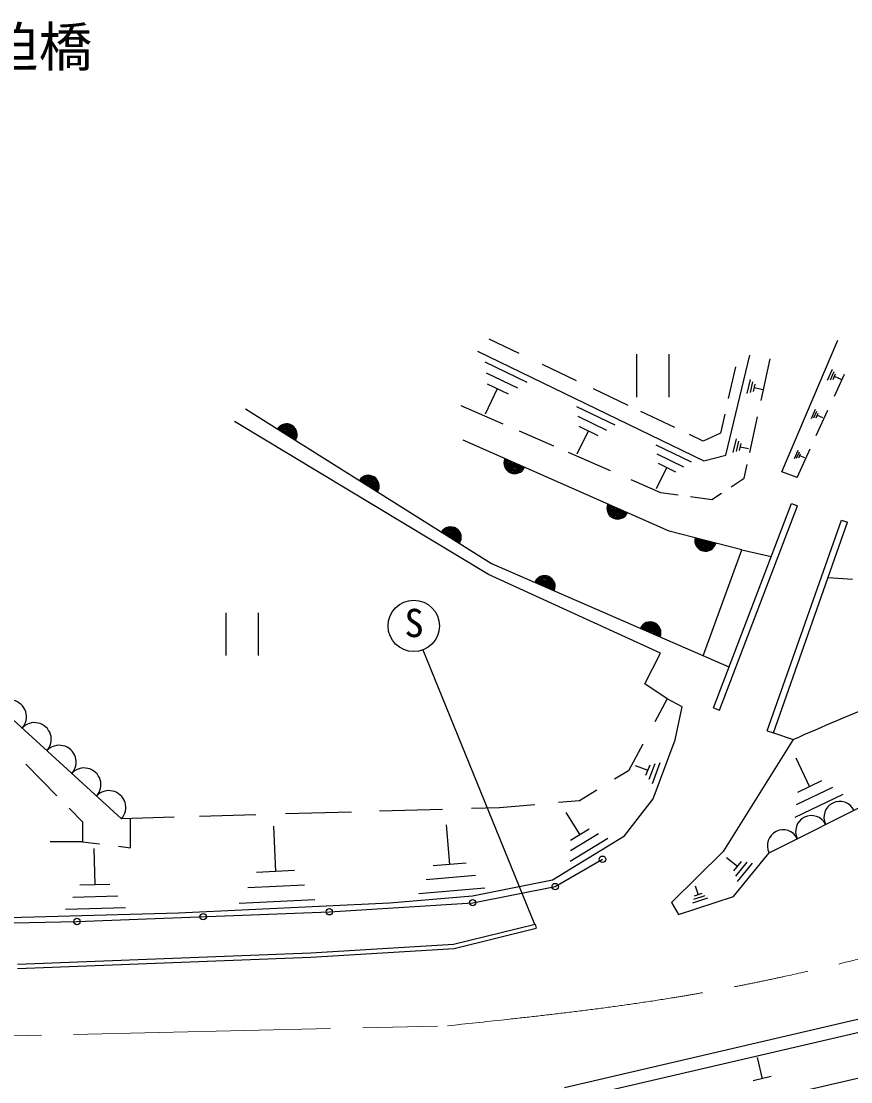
# Model space of a CAD drawing. Units: millimetres, scale not verified. Extents: x 40000 to 680000, y 20000 to 380000.
# Drawn here: x 401113 to 439846, y 272232 to 321758 of the extents above; entities that cross this region are included whole.
import ezdxf
from ezdxf.enums import TextEntityAlignment as Align

# ---------------------------------------------------------------- set-up
doc = ezdxf.new("R2010")
doc.units = ezdxf.units.MM
doc.header["$LTSCALE"] = 1000
doc.linetypes.add('CHAIN', pattern=[18.5, 12, -1.5, 3.5, -1.5])
for name, color, linetype, lineweight in [('M-BGD', 7, 'Continuous', 25), ('M-BMK', 2, 'CHAIN', 13), ('M-STR-STRC', 7, 'Continuous', 25)]:
    doc.layers.add(name, color=color, linetype=linetype, lineweight=lineweight)
doc.layers.add('M-STR-STR1', color=1, linetype='Continuous')
doc.styles.add('ＭＳ ゴシック', font='')
doc.styles.get('ＭＳ ゴシック').set_extended_font_data('MS Gothic')

msp = doc.modelspace()

# ---------------------------------------------------------------- linework, layer by layer
at = {"layer": 'M-BGD'}
for p, q in [((424363, 306240), (422966, 306905)), ((436634, 300720), (439238, 306869)), ((422413, 306352), (432988, 301231)), ((429847, 306204), (429847, 304204)), ((431347, 306204), (431347, 304204)), ((434019, 301489), (435125, 306168)), ((422756, 305852), (424716, 304902)), ((427037, 304967), (425454, 305721)), ((434462, 305615), (434126, 304133)), ((435661, 304052), (436083, 305984)), ((422816, 305342), (424286, 304632)), ((438766, 304992), (438986, 305512)), ((438896, 305012), (439066, 305402)), ((439026, 305032), (439136, 305292)), ((439081, 304254), (439552, 305283)), ((439396, 305032), (439086, 305162)), ((422786, 303422), (423356, 304602)), ((422866, 304832), (423846, 304362)), ((429457, 303815), (427826, 304591)), ((435006, 304372), (435166, 305022)), ((435156, 304422), (435276, 304912)), ((435306, 304472), (435386, 304802)), ((435736, 304542), (435346, 304642)), ((411581, 303663), (423077, 296441)), ((421640, 303810), (423605, 302956)), ((427046, 303772), (428826, 302912)), ((438016, 303212), (438196, 303642)), ((438235, 302405), (438782, 303600)), ((427096, 303312), (428436, 302662)), ((431633, 302780), (430042, 303537)), ((433963, 303409), (433762, 302520)), ((435128, 301615), (435493, 303285)), ((438126, 303232), (438266, 303552)), ((438236, 303242), (438326, 303462)), ((438536, 303242), (438286, 303352)), ((422929, 295925), (411065, 303073)), ((424364, 302626), (425962, 301930)), ((427076, 301562), (427596, 302632)), ((427146, 302842), (428036, 302412)), ((431367, 297952), (421750, 302189)), ((432951, 302152), (432319, 302453)), ((433762, 302520), (432951, 302152)), ((434356, 301612), (434506, 302252)), ((434506, 301662), (434616, 302142)), ((426658, 301628), (428604, 300782)), ((430746, 301982), (432396, 301182)), ((434646, 301712), (434726, 302032)), ((435066, 301782), (434686, 301872)), ((437216, 301332), (437386, 301722)), ((437316, 301352), (437446, 301642)), ((437339, 300446), (437955, 301793)), ((430796, 301552), (432036, 300952)), ((430846, 301122), (431666, 300722)), ((432988, 301231), (434019, 301489)), ((437416, 301362), (437506, 301562)), ((437696, 301362), (437466, 301462)), ((430776, 299932), (431256, 300922)), ((434867, 300420), (435006, 301059)), ((437339, 300446), (436634, 300720)), ((429571, 300362), (430961, 299757)), ((434256, 300018), (434867, 300420)), ((430961, 299757), (431788, 299643)), ((433356, 299425), (433812, 299725)), ((432370, 299562), (433356, 299425)), ((433430, 289699), (437078, 299241)), ((437078, 299241), (437358, 299134)), ((433710, 289591), (437358, 299134)), ((435947, 288619), (439411, 298457)), ((436230, 288520), (439693, 298357)), ((439411, 298457), (439693, 298357)), ((434756, 297067), (431367, 297952)), ((432951, 292130), (434756, 297067)), ((434756, 297067), (436129, 296759)), ((423077, 296441), (434158, 291603)), ((430967, 292253), (422929, 295925)), ((438789, 295787), (439928, 295706)), ((410673, 294133), (410673, 292133)), ((412173, 294133), (412173, 292133)), ((430231, 290812), (430967, 292253)), ((405791, 284514), (398835, 290863)), ((431280, 290116), (430231, 290812)), ((431280, 290116), (430696, 289038)), ((431980, 289743), (431280, 290116)), ((431654, 288202), (431980, 289743)), ((433430, 289699), (433710, 289591)), ((435947, 288619), (436230, 288520)), ((436230, 288520), (437157, 288217)), ((430135, 288002), (429460, 286755)), ((430627, 285448), (431654, 288202)), ((437157, 288217), (433888, 282987)), ((437286, 287363), (437926, 286013)), ((401326, 287066), (402780, 285586)), ((429460, 286755), (428807, 286356)), ((429776, 287002), (430366, 286782)), ((430456, 287022), (430266, 286542)), ((430696, 287072), (430416, 286352)), ((430936, 287122), (430566, 286152)), ((436028, 282928), (443960, 286909)), ((438486, 286283), (437356, 285743)), ((427990, 285855), (427172, 285354)), ((438986, 285973), (437296, 285163)), ((427172, 285354), (426196, 285269)), ((429273, 283721), (430627, 285448)), ((439476, 285653), (437226, 284573)), ((403351, 285004), (403970, 284374)), ((416535, 284827), (413458, 284737)), ((420783, 284950), (417845, 284865)), ((423437, 285028), (422143, 284990)), ((425087, 285172), (423437, 285028)), ((426546, 284812), (427196, 283762)), ((403970, 284374), (403970, 283440)), ((408260, 284586), (405791, 284514)), ((406211, 283160), (406208, 284526)), ((412075, 284697), (409444, 284620)), ((412886, 284172), (412986, 282052)), ((420956, 284232), (421116, 282382)), ((427626, 284032), (426756, 283492)), ((428066, 283812), (426756, 283012)), ((403970, 283440), (402467, 283440)), ((403970, 283440), (404766, 283341)), ((425912, 281666), (429273, 283721)), ((428496, 283592), (426746, 282522)), ((404506, 283122), (404556, 281432)), ((405662, 283229), (406211, 283160)), ((433888, 282987), (431482, 280611)), ((434364, 280878), (436028, 282928)), ((421886, 282442), (420346, 282312)), ((426046, 281347), (428253, 282623)), ((434036, 282712), (434556, 282302)), ((434726, 282512), (434376, 282082)), ((434986, 282482), (434466, 281832)), ((435246, 282442), (434546, 281582)), ((413866, 282092), (412106, 282012)), ((422326, 281862), (420016, 281662)), ((405256, 281452), (403856, 281412)), ((414346, 281412), (411696, 281292)), ((422177, 280920), (425912, 281666)), ((422193, 280596), (426046, 281347)), ((432576, 281382), (432716, 280962)), ((405626, 280902), (403516, 280842)), ((418302, 280593), (422177, 280920)), ((422766, 281272), (419676, 281012)), ((431809, 280046), (434364, 280878)), ((433026, 280912), (432496, 280742)), ((432886, 281022), (432536, 280902)), ((405986, 280352), (403176, 280272)), ((408452, 280126), (418302, 280593)), ((414816, 280722), (411286, 280562)), ((415501, 280172), (422193, 280596)), ((431482, 280611), (431809, 280046)), ((433156, 280802), (432456, 280572)), ((393560, 279706), (408452, 280126)), ((403716, 279715), (415501, 280172)), ((374465, 279127), (403716, 279715)), ((421300, 278660), (425104, 279596)), ((421331, 278461), (425152, 279402)), ((425104, 279596), (425152, 279402)), ((414629, 278250), (421300, 278660)), ((414639, 278051), (421331, 278461)), ((400936, 277724), (414629, 278250)), ((400941, 277524), (414639, 278051)), ((426474, 271972), (441927, 275567)), ((426573, 271379), (442077, 274986)), ((444505, 273399), (426768, 269287)), ((435476, 273372), (435716, 272372)), ((436126, 272472), (435296, 272272))]:
    msp.add_line(p, q, dxfattribs=at)
for centre in [(428253, 282623), (426046, 281347), (415501, 280172), (422193, 280596), (403716, 279715), (409608, 279943)]:
    msp.add_circle(centre, 150, dxfattribs=at)
for centre, radius, start, end in [((413497, 302459), 500, 327.8628, 147.8628), ((413497, 302459), 500, 327.8628, 147.8628), ((413497, 302459), 450, 327.8628, 147.8628), ((413497, 302459), 400, 327.8628, 147.8628), ((413497, 302459), 350, 327.8628, 147.8628), ((413497, 302459), 300, 327.8628, 147.8628), ((413497, 302459), 250, 327.8628, 147.8628), ((413497, 302459), 200, 327.8628, 147.8628), ((413497, 302459), 150, 327.8628, 147.8628), ((413497, 302459), 100, 327.8628, 147.8628), ((413497, 302459), 50, 327.8628, 147.8628), ((424154, 301130), 500, 156.2211, 336.2211), ((424154, 301130), 500, 156.2211, 336.2211), ((424154, 301130), 450, 156.2211, 336.2211), ((424154, 301130), 400, 156.2211, 336.2211), ((424154, 301130), 350, 156.2211, 336.2211), ((424154, 301130), 300, 156.2211, 336.2211), ((424154, 301130), 250, 156.2211, 336.2211), ((424154, 301130), 200, 156.2211, 336.2211), ((424154, 301130), 150, 156.2211, 336.2211), ((424154, 301130), 100, 156.2211, 336.2211), ((424154, 301130), 50, 156.2211, 336.2211), ((417329, 300052), 500, 327.8628, 147.8628), ((417329, 300052), 500, 327.8628, 147.8628), ((417329, 300052), 450, 327.8628, 147.8628), ((417329, 300052), 400, 327.8628, 147.8628), ((417329, 300052), 350, 327.8628, 147.8628), ((417329, 300052), 300, 327.8628, 147.8628), ((417329, 300052), 250, 327.8628, 147.8628), ((417329, 300052), 200, 327.8628, 147.8628), ((417329, 300052), 150, 327.8628, 147.8628), ((417329, 300052), 100, 327.8628, 147.8628), ((417329, 300052), 50, 327.8628, 147.8628), ((428963, 299011), 500, 156.2211, 336.2211), ((428963, 299011), 500, 156.2211, 336.2211), ((428963, 299011), 450, 156.2211, 336.2211), ((428963, 299011), 400, 156.2211, 336.2211), ((428963, 299011), 350, 156.2211, 336.2211), ((428963, 299011), 300, 156.2211, 336.2211), ((428963, 299011), 250, 156.2211, 336.2211), ((428963, 299011), 200, 156.2211, 336.2211), ((428963, 299011), 150, 156.2211, 336.2211), ((428963, 299011), 100, 156.2211, 336.2211), ((428963, 299011), 50, 156.2211, 336.2211), ((421161, 297645), 500, 327.8628, 147.8628), ((421161, 297645), 500, 327.8628, 147.8628), ((421161, 297645), 450, 327.8628, 147.8628), ((421161, 297645), 400, 327.8628, 147.8628), ((421161, 297645), 350, 327.8628, 147.8628), ((421161, 297645), 300, 327.8628, 147.8628), ((421161, 297645), 250, 327.8628, 147.8628), ((421161, 297645), 200, 327.8628, 147.8628), ((421161, 297645), 150, 327.8628, 147.8628), ((421161, 297645), 100, 327.8628, 147.8628), ((421161, 297645), 50, 327.8628, 147.8628), ((433061, 297510), 500, 165.3791, 345.3791), ((433061, 297510), 500, 165.3791, 345.3791), ((433061, 297510), 450, 165.3791, 345.3791), ((433061, 297510), 400, 165.3791, 345.3791), ((433061, 297510), 350, 165.3791, 345.3791), ((433061, 297510), 300, 165.3791, 345.3791), ((433061, 297510), 250, 165.3791, 345.3791), ((433061, 297510), 200, 165.3791, 345.3791), ((433061, 297510), 150, 165.3791, 345.3791), ((433061, 297510), 100, 165.3791, 345.3791), ((433061, 297510), 50, 165.3791, 345.3791), ((425545, 295363), 500, 336.4155, 156.4155), ((425545, 295363), 500, 336.4155, 156.4155), ((425545, 295363), 450, 336.4155, 156.4155), ((425545, 295363), 400, 336.4155, 156.4155), ((425545, 295363), 350, 336.4155, 156.4155), ((425545, 295363), 300, 336.4155, 156.4155), ((425545, 295363), 250, 336.4155, 156.4155), ((425545, 295363), 200, 336.4155, 156.4155), ((425545, 295363), 150, 336.4155, 156.4155), ((425545, 295363), 100, 336.4155, 156.4155), ((425545, 295363), 50, 336.4155, 156.4155), ((430482, 293208), 500, 336.4155, 156.4155), ((430482, 293208), 500, 336.4155, 156.4155), ((430482, 293208), 450, 336.4155, 156.4155), ((430482, 293208), 400, 336.4155, 156.4155), ((430482, 293208), 350, 336.4155, 156.4155), ((430482, 293208), 300, 336.4155, 156.4155), ((430482, 293208), 250, 336.4155, 156.4155), ((430482, 293208), 200, 336.4155, 156.4155), ((430482, 293208), 150, 336.4155, 156.4155), ((430482, 293208), 100, 336.4155, 156.4155), ((430482, 293208), 50, 336.4155, 156.4155), ((400574, 289276), 785, 317.6117, 137.6117), ((401733, 288218), 785, 317.6117, 137.6117), ((402893, 287160), 785, 317.6117, 137.6117), ((404052, 286101), 785, 317.6117, 137.6117), ((405211, 285043), 785, 317.6117, 137.6117), ((439333, 284587), 740, 26.6508, 206.6508), ((438011, 283923), 740, 26.6508, 206.6508), ((436689, 283260), 740, 26.6508, 206.6508)]:
    msp.add_arc(centre, radius, start, end, dxfattribs=at)
msp.add_open_spline([(437157, 288217), (439925, 289430), (442694, 290643), (445625, 291198), (446727, 291407), (447853, 291523), (448973, 291639), (450015, 291747), (451051, 291854), (452101, 291903), (453222, 291956), (454358, 291941), (455450, 291771), (456685, 291579), (457864, 291187), (459063, 290626), (459460, 290440), (459858, 290235), (460253, 290229), (460715, 290222), (461171, 290486), (461627, 290750)], degree=3, knots=[0, 0, 0, 0, 1, 1, 1, 2, 2, 2, 3, 3, 3, 4, 4, 4, 5, 5, 5, 6, 6, 6, 7, 7, 7, 7], dxfattribs=at)
at = {"layer": 'M-BMK'}
msp.add_line((366571, 273577), (421024, 274848), dxfattribs=at)
msp.add_open_spline([(421024, 274848), (424545, 275219), (428065, 275590), (431555, 276159), (435485, 276800), (439375, 277693), (443223, 278752), (446141, 279555), (449035, 280455), (451840, 281574), (454592, 282671), (457259, 283980), (459925, 285289)], degree=3, knots=[0, 0, 0, 0, 1, 1, 1, 2, 2, 2, 3, 3, 3, 4, 4, 4, 4], dxfattribs=at)
at = {"layer": 'M-STR-STRC'}
msp.add_line((419865, 292398), (425082, 279591), dxfattribs=at)
msp.add_circle((419439, 293520), 1200, dxfattribs=at)

# ---------------------------------------------------------------- texts
at = {"layer": 'M-STR-STR1', "style": 'ＭＳ ゴシック'}
msp.add_text('第一堂ヶ迫橋', height=1833, dxfattribs=at).set_placement((389429, 319095), align=Align.BOTTOM_LEFT)
at = {"layer": 'M-STR-STRC', "style": 'ＭＳ ゴシック'}
msp.add_text('S', height=1320, dxfattribs=at).set_placement((419006, 292601), align=Align.BOTTOM_LEFT)

doc.saveas('drawing.dxf')
